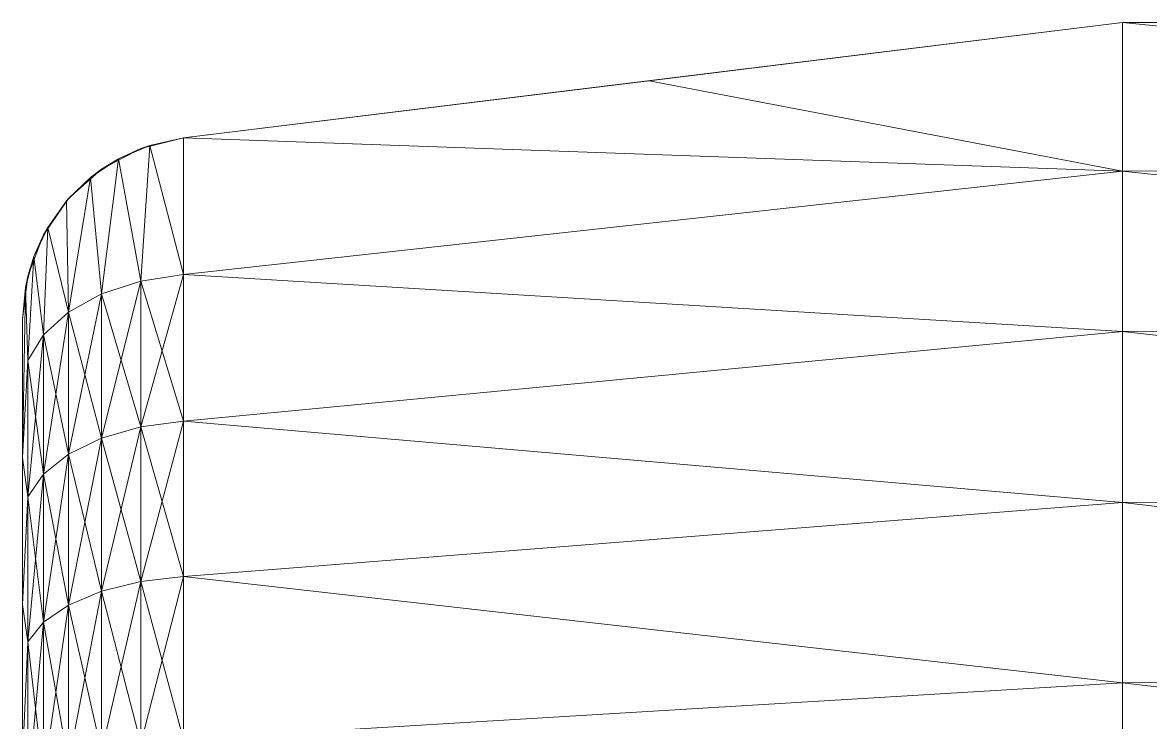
# Model space of a CAD drawing. Header units: millimetres. Extents: x 6495.02 to 6498.45, y 1663.36 to 1663.96.
# Drawn here: x 6495.71668 to 6495.72287, y 1663.77751 to 1663.78134 of the extents above; entities that cross this region are included whole.
import ezdxf

# ---------------------------------------------------------------- set-up
doc = ezdxf.new("R2010")
doc.units = ezdxf.units.MM

# ---------------------------------------------------------------- blocks, each defined once
blk = doc.blocks.new('SSSSS')
at = {"color": 7, "lineweight": 0}
for points in [[(159.084, 59.472, -131.521), (115.207, 59.335, -131.938), (159.084, 57.348, -137.127), (159.084, 59.472, -131.521)], [(159.084, 57.348, -137.127), (187.176, 54.322, -135.431), (159.084, 59.472, -131.521), (159.084, 57.348, -137.127)], [(159.084, 57.348, -137.127), (115.207, 59.335, -131.938), (115.207, 57.207, -137.448), (159.084, 57.348, -137.127)], [(159.084, 57.348, -137.127), (115.207, 57.207, -137.448), (159.084, 54.709, -142.509), (159.084, 57.348, -137.127)], [(159.084, 54.709, -142.509), (115.207, 57.207, -137.448), (115.207, 54.582, -142.739), (159.084, 54.709, -142.509)], [(159.084, 54.709, -142.509), (187.176, 51.981, -140.304), (159.084, 57.348, -137.127), (159.084, 54.709, -142.509)], [(159.084, 57.348, -137.127), (187.176, 51.981, -140.304), (187.176, 54.322, -135.431), (159.084, 57.348, -137.127)], [(159.084, 54.709, -142.509), (115.207, 54.582, -142.739), (159.084, 51.579, -147.622), (159.084, 54.709, -142.509)], [(159.084, 51.579, -147.622), (187.176, 49.216, -144.949), (159.084, 54.709, -142.509), (159.084, 51.579, -147.622)], [(159.084, 54.709, -142.509), (187.176, 49.216, -144.949), (187.176, 51.981, -140.304), (159.084, 54.709, -142.509)], [(159.084, 51.579, -147.622), (115.207, 54.582, -142.739), (115.207, 51.481, -147.767), (159.084, 51.579, -147.622)], [(188.458, 54.03, -135.306), (187.176, 54.322, -135.431), (188.458, 51.701, -140.154), (188.458, 54.03, -135.306)], [(188.458, 51.701, -140.154), (187.176, 54.322, -135.431), (187.176, 51.981, -140.304), (188.458, 51.701, -140.154)], [(188.458, 51.701, -140.154), (189.627, 51.159, -139.863), (188.458, 54.03, -135.306), (188.458, 51.701, -140.154)], [(188.458, 54.03, -135.306), (189.627, 51.159, -139.863), (189.627, 53.464, -135.065), (188.458, 54.03, -135.306)], [(189.627, 51.159, -139.863), (190.615, 50.387, -139.449), (189.627, 53.464, -135.065), (189.627, 51.159, -139.863)], [(189.627, 53.464, -135.065), (190.615, 50.387, -139.449), (190.615, 52.658, -134.721), (189.627, 53.464, -135.065)], [(191.365, 51.657, -134.294), (190.615, 52.658, -134.721), (191.365, 49.428, -138.935), (191.365, 51.657, -134.294)], [(191.365, 49.428, -138.935), (190.615, 52.658, -134.721), (190.615, 50.387, -139.449), (191.365, 49.428, -138.935)], [(188.458, 51.701, -140.154), (187.176, 51.981, -140.304), (188.458, 48.951, -144.775), (188.458, 51.701, -140.154)], [(188.458, 48.951, -144.775), (187.176, 51.981, -140.304), (187.176, 49.216, -144.949), (188.458, 48.951, -144.775)], [(188.458, 48.951, -144.775), (189.627, 48.437, -144.437), (188.458, 51.701, -140.154), (188.458, 48.951, -144.775)], [(188.458, 51.701, -140.154), (189.627, 48.437, -144.437), (189.627, 51.159, -139.863), (188.458, 51.701, -140.154)], [(191.833, 48.34, -138.351), (191.833, 50.521, -133.809), (191.365, 51.657, -134.294), (191.833, 48.34, -138.351)], [(191.833, 48.34, -138.351), (191.365, 51.657, -134.294), (191.365, 49.428, -138.935), (191.833, 48.34, -138.351)], [(159.084, 51.579, -147.622), (115.207, 51.481, -147.767), (159.084, 47.986, -152.42), (159.084, 51.579, -147.622)], [(159.084, 47.986, -152.42), (115.207, 51.481, -147.767), (115.207, 47.93, -152.487), (159.084, 47.986, -152.42)], [(159.084, 47.986, -152.42), (187.176, 46.049, -149.33), (159.084, 51.579, -147.622), (159.084, 47.986, -152.42)], [(159.084, 51.579, -147.622), (187.176, 46.049, -149.33), (187.176, 49.216, -144.949), (159.084, 51.579, -147.622)], [(189.627, 48.437, -144.437), (190.615, 47.704, -143.956), (189.627, 51.159, -139.863), (189.627, 48.437, -144.437)], [(189.627, 51.159, -139.863), (190.615, 47.704, -143.956), (190.615, 50.387, -139.449), (189.627, 51.159, -139.863)], [(191.365, 49.428, -138.935), (190.615, 50.387, -139.449), (191.365, 46.795, -143.358), (191.365, 49.428, -138.935)], [(191.365, 46.795, -143.358), (190.615, 50.387, -139.449), (190.615, 47.704, -143.956), (191.365, 46.795, -143.358)], [(191.833, 48.34, -138.351), (191.992, 48.636, -134.821), (191.833, 50.521, -133.809), (191.833, 48.34, -138.351)], [(191.833, 45.763, -142.68), (191.833, 48.34, -138.351), (191.365, 49.428, -138.935), (191.833, 45.763, -142.68)], [(191.833, 45.763, -142.68), (191.365, 49.428, -138.935), (191.365, 46.795, -143.358), (191.833, 45.763, -142.68)], [(188.458, 48.951, -144.775), (187.176, 49.216, -144.949), (188.458, 45.8, -149.133), (188.458, 48.951, -144.775)], [(188.458, 45.8, -149.133), (187.176, 49.216, -144.949), (187.176, 46.049, -149.33), (188.458, 45.8, -149.133)], [(188.458, 45.8, -149.133), (189.627, 45.318, -148.751), (188.458, 48.951, -144.775), (188.458, 45.8, -149.133)], [(188.458, 48.951, -144.775), (189.627, 45.318, -148.751), (189.627, 48.437, -144.437), (188.458, 48.951, -144.775)], [(191.833, 48.34, -138.351), (191.992, 46.212, -139.467), (191.992, 48.636, -134.821), (191.833, 48.34, -138.351)], [(191.992, 10.536, -116.363), (191.992, 48.636, -134.821), (191.992, 46.212, -139.467), (191.992, 10.536, -116.363)], [(189.627, 45.318, -148.751), (190.615, 44.631, -148.206), (189.627, 48.437, -144.437), (189.627, 45.318, -148.751)], [(189.627, 48.437, -144.437), (190.615, 44.631, -148.206), (190.615, 47.704, -143.956), (189.627, 48.437, -144.437)], [(191.833, 45.763, -142.68), (191.992, 46.212, -139.467), (191.833, 48.34, -138.351), (191.833, 45.763, -142.68)], [(159.084, 47.986, -152.42), (115.207, 47.93, -152.487), (159.084, 43.961, -156.861), (159.084, 47.986, -152.42)], [(159.084, 43.961, -156.861), (115.207, 47.93, -152.487), (115.207, 43.961, -156.861), (159.084, 43.961, -156.861)], [(187.176, 46.049, -149.33), (159.084, 47.986, -152.42), (187.176, 42.504, -153.412), (187.176, 46.049, -149.33)], [(187.176, 42.504, -153.412), (159.084, 47.986, -152.42), (159.084, 43.961, -156.861), (187.176, 42.504, -153.412)], [(191.365, 46.795, -143.358), (190.615, 47.704, -143.956), (191.365, 43.779, -147.53), (191.365, 46.795, -143.358)], [(191.365, 43.779, -147.53), (190.615, 47.704, -143.956), (190.615, 44.631, -148.206), (191.365, 43.779, -147.53)], [(191.833, 42.811, -146.762), (191.833, 45.763, -142.68), (191.365, 46.795, -143.358), (191.833, 42.811, -146.762)], [(191.833, 42.811, -146.762), (191.365, 46.795, -143.358), (191.365, 43.779, -147.53), (191.833, 42.811, -146.762)], [(188.458, 45.8, -149.133), (187.176, 46.049, -149.33), (188.181, 42.409, -153.191), (188.458, 45.8, -149.133)], [(188.181, 42.409, -153.191), (187.176, 46.049, -149.33), (187.176, 42.504, -153.412), (188.181, 42.409, -153.191)], [(191.833, 45.763, -142.68), (191.992, 43.358, -143.863), (191.992, 46.212, -139.467), (191.833, 45.763, -142.68)], [(191.992, 10.536, -116.363), (191.992, 46.212, -139.467), (191.992, 43.358, -143.863), (191.992, 10.536, -116.363)], [(188.181, 42.409, -153.191), (189.122, 42.236, -152.79), (188.458, 45.8, -149.133), (188.181, 42.409, -153.191)], [(188.458, 45.8, -149.133), (189.122, 42.236, -152.79), (189.627, 45.318, -148.751), (188.458, 45.8, -149.133)], [(191.833, 42.811, -146.762), (191.992, 43.358, -143.863), (191.833, 45.763, -142.68), (191.833, 42.811, -146.762)], [(189.122, 42.236, -152.79), (189.96, 41.993, -152.23), (189.627, 45.318, -148.751), (189.122, 42.236, -152.79)], [(189.627, 45.318, -148.751), (189.96, 41.993, -152.23), (190.615, 44.631, -148.206), (189.627, 45.318, -148.751)], [(189.96, 41.993, -152.23), (190.673, 41.691, -151.536), (190.615, 44.631, -148.206), (189.96, 41.993, -152.23)], [(190.615, 44.631, -148.206), (190.673, 41.691, -151.536), (191.24, 41.341, -150.739), (190.615, 44.631, -148.206)], [(190.615, 44.631, -148.206), (191.24, 41.341, -150.739), (191.365, 43.779, -147.53), (190.615, 44.631, -148.206)], [(115.207, -28.374, -156.861), (159.084, -28.374, -156.861), (115.207, 43.961, -156.861), (115.207, -28.374, -156.861)], [(115.207, 43.961, -156.861), (159.084, -28.374, -156.861), (159.084, 43.961, -156.861), (115.207, 43.961, -156.861)], [(187.176, 42.504, -153.412), (159.084, 43.961, -156.861), (173.244, 43.232, -155.123), (187.176, 42.504, -153.412)], [(159.084, 43.961, -156.861), (159.084, -28.374, -156.861), (173.244, 43.232, -155.123), (159.084, 43.961, -156.861)], [(191.365, 43.779, -147.53), (191.24, 41.341, -150.739), (191.654, 40.953, -149.864), (191.365, 43.779, -147.53)], [(191.365, 43.779, -147.53), (191.654, 40.953, -149.864), (191.833, 42.811, -146.762), (191.365, 43.779, -147.53)], [(173.244, 43.232, -155.123), (159.084, -28.374, -156.861), (173.244, -27.646, -155.123), (173.244, 43.232, -155.123)], [(173.244, 43.232, -155.123), (173.244, -27.646, -155.123), (187.176, -26.917, -153.412), (173.244, 43.232, -155.123)], [(187.176, -26.917, -153.412), (187.176, 42.504, -153.412), (173.244, 43.232, -155.123), (187.176, -26.917, -153.412)], [(191.833, 42.811, -146.762), (191.905, 40.54, -148.94), (191.992, 43.358, -143.863), (191.833, 42.811, -146.762)], [(191.992, 43.358, -143.863), (191.905, 40.54, -148.94), (191.992, 40.112, -147.993), (191.992, 43.358, -143.863)], [(191.992, 10.536, -116.363), (191.992, 43.358, -143.863), (191.992, 9.213, -116.911), (191.992, 10.536, -116.363)], [(191.992, 9.213, -116.911), (191.992, 43.358, -143.863), (191.992, 40.101, -147.968), (191.992, 9.213, -116.911)], [(191.992, 43.358, -143.863), (191.992, 40.112, -147.993), (191.992, 40.101, -147.968), (191.992, 43.358, -143.863)], [(191.833, 42.811, -146.762), (191.654, 40.953, -149.864), (191.905, 40.54, -148.94), (191.833, 42.811, -146.762)], [(188.181, 42.409, -153.191), (187.176, 42.504, -153.412), (187.176, -26.917, -153.412), (188.181, 42.409, -153.191)], [(187.176, -26.917, -153.412), (188.458, 19.364, -153.094), (188.181, 42.409, -153.191), (187.176, -26.917, -153.412)], [(188.181, 42.409, -153.191), (188.458, 19.364, -153.094), (189.122, 42.236, -152.79), (188.181, 42.409, -153.191)], [(189.122, 42.236, -152.79), (188.458, 19.364, -153.094), (189.627, 19.364, -152.479), (189.122, 42.236, -152.79)], [(189.122, 42.236, -152.79), (189.627, 19.364, -152.479), (189.96, 41.993, -152.23), (189.122, 42.236, -152.79)], [(189.96, 41.993, -152.23), (189.627, 19.364, -152.479), (190.615, 19.364, -151.603), (189.96, 41.993, -152.23)], [(189.96, 41.993, -152.23), (190.615, 19.364, -151.603), (190.673, 41.691, -151.536), (189.96, 41.993, -152.23)], [(190.673, 41.691, -151.536), (190.615, 19.364, -151.603), (191.24, 41.341, -150.739), (190.673, 41.691, -151.536)], [(191.24, 41.341, -150.739), (190.615, 19.364, -151.603), (191.365, 19.364, -150.515), (191.24, 41.341, -150.739)], [(191.24, 41.341, -150.739), (191.365, 19.364, -150.515), (191.654, 40.953, -149.864), (191.24, 41.341, -150.739)], [(191.654, 40.953, -149.864), (191.365, 19.364, -150.515), (191.833, 19.364, -149.28), (191.654, 40.953, -149.864)], [(191.654, 40.953, -149.864), (191.833, 19.364, -149.28), (191.905, 40.54, -148.94), (191.654, 40.953, -149.864)], [(191.905, 40.54, -148.94), (191.833, 19.364, -149.28), (191.992, 40.112, -147.993), (191.905, 40.54, -148.94)], [(191.905, -24.953, -148.94), (191.992, 40.112, -147.993), (191.833, -3.777, -149.28), (191.905, -24.953, -148.94)], [(191.992, 40.112, -147.993), (191.833, 19.364, -149.28), (191.833, -3.777, -149.28), (191.992, 40.112, -147.993)], [(191.992, -24.525, -147.993), (191.992, 40.112, -147.993), (191.905, -24.953, -148.94), (191.992, -24.525, -147.993)], [(191.992, 40.101, -147.968), (191.992, 40.112, -147.993), (191.992, -24.514, -147.968), (191.992, 40.101, -147.968)], [(191.992, -24.514, -147.968), (191.992, 40.112, -147.993), (191.992, -24.525, -147.993), (191.992, -24.514, -147.968)], [(191.992, 9.213, -116.911), (191.992, 40.101, -147.968), (191.992, 7.793, -117.098), (191.992, 9.213, -116.911)], [(191.992, 7.793, -117.098), (191.992, 40.101, -147.968), (191.992, -24.514, -147.968), (191.992, 7.793, -117.098)], [(187.176, -26.917, -153.412), (188.458, -3.777, -153.094), (188.458, 19.364, -153.094), (187.176, -26.917, -153.412)], [(188.458, -3.777, -153.094), (189.627, -3.777, -152.479), (189.627, 19.364, -152.479), (188.458, -3.777, -153.094)], [(188.458, 19.364, -153.094), (188.458, -3.777, -153.094), (189.627, 19.364, -152.479), (188.458, 19.364, -153.094)], [(189.627, -3.777, -152.479), (190.615, -3.777, -151.603), (190.615, 19.364, -151.603), (189.627, -3.777, -152.479)], [(189.627, 19.364, -152.479), (189.627, -3.777, -152.479), (190.615, 19.364, -151.603), (189.627, 19.364, -152.479)], [(190.615, -3.777, -151.603), (191.365, -3.777, -150.515), (191.365, 19.364, -150.515), (190.615, -3.777, -151.603)], [(190.615, 19.364, -151.603), (190.615, -3.777, -151.603), (191.365, 19.364, -150.515), (190.615, 19.364, -151.603)], [(191.365, -3.777, -150.515), (191.833, -3.777, -149.28), (191.833, 19.364, -149.28), (191.365, -3.777, -150.515)], [(191.365, 19.364, -150.515), (191.365, -3.777, -150.515), (191.833, 19.364, -149.28), (191.365, 19.364, -150.515)], [(191.992, 7.793, -117.098), (191.992, -24.514, -147.968), (191.992, 6.374, -116.911), (191.992, 7.793, -117.098)], [(191.992, 6.374, -116.911), (191.992, -24.514, -147.968), (191.992, -27.772, -143.863), (191.992, 6.374, -116.911)], [(191.992, 6.374, -116.911), (191.992, -27.772, -143.863), (191.992, 5.051, -116.363), (191.992, 6.374, -116.911)], [(191.992, 5.051, -116.363), (191.992, -27.772, -143.863), (191.992, -30.625, -139.467), (191.992, 5.051, -116.363)], [(191.992, 5.051, -116.363), (191.992, -30.625, -139.467), (191.992, -33.05, -134.821), (191.992, 5.051, -116.363)], [(188.181, -26.822, -153.191), (188.458, -3.777, -153.094), (187.176, -26.917, -153.412), (188.181, -26.822, -153.191)], [(189.122, -26.649, -152.79), (188.458, -3.777, -153.094), (188.181, -26.822, -153.191), (189.122, -26.649, -152.79)], [(189.122, -26.649, -152.79), (189.627, -3.777, -152.479), (188.458, -3.777, -153.094), (189.122, -26.649, -152.79)], [(189.96, -26.407, -152.23), (189.627, -3.777, -152.479), (189.122, -26.649, -152.79), (189.96, -26.407, -152.23)], [(189.96, -26.407, -152.23), (190.615, -3.777, -151.603), (189.627, -3.777, -152.479), (189.96, -26.407, -152.23)], [(190.673, -26.104, -151.536), (190.615, -3.777, -151.603), (189.96, -26.407, -152.23), (190.673, -26.104, -151.536)], [(191.24, -25.754, -150.739), (191.365, -3.777, -150.515), (190.615, -3.777, -151.603), (191.24, -25.754, -150.739)], [(191.24, -25.754, -150.739), (190.615, -3.777, -151.603), (190.673, -26.104, -151.536), (191.24, -25.754, -150.739)], [(191.654, -25.367, -149.864), (191.365, -3.777, -150.515), (191.24, -25.754, -150.739), (191.654, -25.367, -149.864)], [(191.654, -25.367, -149.864), (191.833, -3.777, -149.28), (191.365, -3.777, -150.515), (191.654, -25.367, -149.864)], [(191.905, -24.953, -148.94), (191.833, -3.777, -149.28), (191.654, -25.367, -149.864), (191.905, -24.953, -148.94)], [(191.905, -24.953, -148.94), (191.992, -27.772, -143.863), (191.992, -24.525, -147.993), (191.905, -24.953, -148.94)], [(191.992, -24.525, -147.993), (191.992, -27.772, -143.863), (191.992, -24.514, -147.968), (191.992, -24.525, -147.993)], [(191.654, -25.367, -149.864), (191.833, -27.224, -146.762), (191.905, -24.953, -148.94), (191.654, -25.367, -149.864)], [(191.905, -24.953, -148.94), (191.833, -27.224, -146.762), (191.992, -27.772, -143.863), (191.905, -24.953, -148.94)], [(191.24, -25.754, -150.739), (191.365, -28.192, -147.53), (191.654, -25.367, -149.864), (191.24, -25.754, -150.739)], [(191.654, -25.367, -149.864), (191.365, -28.192, -147.53), (191.833, -27.224, -146.762), (191.654, -25.367, -149.864)], [(190.673, -26.104, -151.536), (190.615, -29.044, -148.206), (191.24, -25.754, -150.739), (190.673, -26.104, -151.536)], [(191.24, -25.754, -150.739), (190.615, -29.044, -148.206), (191.365, -28.192, -147.53), (191.24, -25.754, -150.739)], [(189.96, -26.407, -152.23), (190.615, -29.044, -148.206), (190.673, -26.104, -151.536), (189.96, -26.407, -152.23)], [(188.181, -26.822, -153.191), (188.458, -30.213, -149.133), (189.122, -26.649, -152.79), (188.181, -26.822, -153.191)], [(189.122, -26.649, -152.79), (188.458, -30.213, -149.133), (189.627, -29.731, -148.751), (189.122, -26.649, -152.79)], [(189.122, -26.649, -152.79), (189.627, -29.731, -148.751), (189.96, -26.407, -152.23), (189.122, -26.649, -152.79)], [(189.96, -26.407, -152.23), (189.627, -29.731, -148.751), (190.615, -29.044, -148.206), (189.96, -26.407, -152.23)], [(173.244, -27.646, -155.123), (159.084, -32.4, -152.42), (187.176, -26.917, -153.412), (173.244, -27.646, -155.123)], [(187.176, -26.917, -153.412), (159.084, -32.4, -152.42), (187.176, -30.462, -149.33), (187.176, -26.917, -153.412)], [(187.176, -30.462, -149.33), (188.458, -30.213, -149.133), (188.181, -26.822, -153.191), (187.176, -30.462, -149.33)], [(188.181, -26.822, -153.191), (187.176, -26.917, -153.412), (187.176, -30.462, -149.33), (188.181, -26.822, -153.191)], [(191.365, -28.192, -147.53), (191.833, -30.176, -142.68), (191.833, -27.224, -146.762), (191.365, -28.192, -147.53)], [(191.833, -30.176, -142.68), (191.992, -27.772, -143.863), (191.833, -27.224, -146.762), (191.833, -30.176, -142.68)], [(159.084, -28.374, -156.861), (159.084, -32.4, -152.42), (173.244, -27.646, -155.123), (159.084, -28.374, -156.861)], [(191.833, -30.176, -142.68), (191.992, -30.625, -139.467), (191.992, -27.772, -143.863), (191.833, -30.176, -142.68)], [(190.615, -29.044, -148.206), (191.365, -31.209, -143.358), (191.365, -28.192, -147.53), (190.615, -29.044, -148.206)], [(191.365, -31.209, -143.358), (191.833, -30.176, -142.68), (191.365, -28.192, -147.53), (191.365, -31.209, -143.358)], [(115.207, -28.374, -156.861), (115.207, -32.344, -152.487), (159.084, -28.374, -156.861), (115.207, -28.374, -156.861)], [(159.084, -28.374, -156.861), (115.207, -32.344, -152.487), (159.084, -32.4, -152.42), (159.084, -28.374, -156.861)], [(189.627, -29.731, -148.751), (190.615, -32.117, -143.956), (190.615, -29.044, -148.206), (189.627, -29.731, -148.751)], [(190.615, -32.117, -143.956), (191.365, -31.209, -143.358), (190.615, -29.044, -148.206), (190.615, -32.117, -143.956)], [(188.458, -30.213, -149.133), (189.627, -32.85, -144.437), (189.627, -29.731, -148.751), (188.458, -30.213, -149.133)], [(189.627, -29.731, -148.751), (189.627, -32.85, -144.437), (190.615, -32.117, -143.956), (189.627, -29.731, -148.751)], [(187.176, -30.462, -149.33), (188.458, -33.364, -144.775), (188.458, -30.213, -149.133), (187.176, -30.462, -149.33)], [(188.458, -33.364, -144.775), (189.627, -32.85, -144.437), (188.458, -30.213, -149.133), (188.458, -33.364, -144.775)], [(191.365, -31.209, -143.358), (191.833, -32.753, -138.351), (191.833, -30.176, -142.68), (191.365, -31.209, -143.358)], [(191.833, -32.753, -138.351), (191.992, -30.625, -139.467), (191.833, -30.176, -142.68), (191.833, -32.753, -138.351)], [(187.176, -30.462, -149.33), (159.084, -32.4, -152.42), (159.084, -35.993, -147.622), (187.176, -30.462, -149.33)], [(187.176, -30.462, -149.33), (159.084, -35.993, -147.622), (187.176, -33.63, -144.949), (187.176, -30.462, -149.33)], [(187.176, -33.63, -144.949), (188.458, -33.364, -144.775), (187.176, -30.462, -149.33), (187.176, -33.63, -144.949)], [(191.833, -32.753, -138.351), (191.992, -33.05, -134.821), (191.992, -30.625, -139.467), (191.833, -32.753, -138.351)], [(190.615, -32.117, -143.956), (191.365, -33.842, -138.935), (191.365, -31.209, -143.358), (190.615, -32.117, -143.956)], [(191.365, -33.842, -138.935), (191.833, -32.753, -138.351), (191.365, -31.209, -143.358), (191.365, -33.842, -138.935)], [(159.084, -32.4, -152.42), (115.207, -32.344, -152.487), (115.207, -35.894, -147.767), (159.084, -32.4, -152.42)], [(189.627, -32.85, -144.437), (190.615, -34.8, -139.449), (190.615, -32.117, -143.956), (189.627, -32.85, -144.437)], [(190.615, -34.8, -139.449), (191.365, -33.842, -138.935), (190.615, -32.117, -143.956), (190.615, -34.8, -139.449)], [(159.084, -32.4, -152.42), (115.207, -35.894, -147.767), (159.084, -35.993, -147.622), (159.084, -32.4, -152.42)], [(188.458, -33.364, -144.775), (189.627, -35.573, -139.863), (189.627, -32.85, -144.437), (188.458, -33.364, -144.775)], [(189.627, -32.85, -144.437), (189.627, -35.573, -139.863), (190.615, -34.8, -139.449), (189.627, -32.85, -144.437)], [(191.365, -33.842, -138.935), (191.833, -34.935, -133.809), (191.833, -32.753, -138.351), (191.365, -33.842, -138.935)], [(191.833, -34.935, -133.809), (191.992, -33.05, -134.821), (191.833, -32.753, -138.351), (191.833, -34.935, -133.809)], [(187.176, -33.63, -144.949), (188.458, -36.115, -140.154), (188.458, -33.364, -144.775), (187.176, -33.63, -144.949)], [(188.458, -36.115, -140.154), (189.627, -35.573, -139.863), (188.458, -33.364, -144.775), (188.458, -36.115, -140.154)], [(187.176, -33.63, -144.949), (159.084, -35.993, -147.622), (159.084, -39.122, -142.509), (187.176, -33.63, -144.949)], [(187.176, -33.63, -144.949), (159.084, -39.122, -142.509), (187.176, -36.395, -140.304), (187.176, -33.63, -144.949)], [(187.176, -36.395, -140.304), (188.458, -36.115, -140.154), (187.176, -33.63, -144.949), (187.176, -36.395, -140.304)], [(190.615, -34.8, -139.449), (191.365, -36.071, -134.294), (191.365, -33.842, -138.935), (190.615, -34.8, -139.449)], [(191.365, -36.071, -134.294), (191.833, -34.935, -133.809), (191.365, -33.842, -138.935), (191.365, -36.071, -134.294)], [(189.627, -35.573, -139.863), (190.615, -37.071, -134.721), (190.615, -34.8, -139.449), (189.627, -35.573, -139.863)], [(190.615, -37.071, -134.721), (191.365, -36.071, -134.294), (190.615, -34.8, -139.449), (190.615, -37.071, -134.721)], [(188.458, -36.115, -140.154), (189.627, -37.878, -135.065), (189.627, -35.573, -139.863), (188.458, -36.115, -140.154)], [(189.627, -35.573, -139.863), (189.627, -37.878, -135.065), (190.615, -37.071, -134.721), (189.627, -35.573, -139.863)], [(159.084, -35.993, -147.622), (115.207, -35.894, -147.767), (115.207, -38.995, -142.739), (159.084, -35.993, -147.622)], [(159.084, -35.993, -147.622), (115.207, -38.995, -142.739), (159.084, -39.122, -142.509), (159.084, -35.993, -147.622)], [(187.176, -36.395, -140.304), (159.084, -39.122, -142.509), (159.084, -41.761, -137.127), (187.176, -36.395, -140.304)], [(187.176, -36.395, -140.304), (159.084, -41.761, -137.127), (187.176, -38.735, -135.431), (187.176, -36.395, -140.304)], [(187.176, -36.395, -140.304), (188.458, -38.443, -135.306), (188.458, -36.115, -140.154), (187.176, -36.395, -140.304)], [(187.176, -38.735, -135.431), (188.458, -38.443, -135.306), (187.176, -36.395, -140.304), (187.176, -38.735, -135.431)], [(188.458, -38.443, -135.306), (189.627, -37.878, -135.065), (188.458, -36.115, -140.154), (188.458, -38.443, -135.306)], [(187.176, -38.735, -135.431), (159.084, -41.761, -137.127), (159.084, -43.886, -131.521), (187.176, -38.735, -135.431)], [(159.084, -39.122, -142.509), (115.207, -38.995, -142.739), (115.207, -41.621, -137.448), (159.084, -39.122, -142.509)], [(159.084, -39.122, -142.509), (115.207, -41.621, -137.448), (159.084, -41.761, -137.127), (159.084, -39.122, -142.509)], [(159.084, -41.761, -137.127), (115.207, -41.621, -137.448), (115.207, -43.748, -131.938), (159.084, -41.761, -137.127)], [(159.084, -41.761, -137.127), (115.207, -43.748, -131.938), (159.084, -43.886, -131.521), (159.084, -41.761, -137.127)]]:
    blk.add_polyline3d(points, dxfattribs=at)

msp = doc.modelspace()

# ---------------------------------------------------------------- block references
at = {"color": 18, "extrusion": (-2.22045e-16, -1, 2.22045e-16), "xscale": -0.0001834019668714366, "yscale": 0.0001834019668714366, "zscale": 0.0001834019668714366}
msp.add_blockref('SSSSS', (6495.7518928, -0.0143756, -1663.752574), dxfattribs=at)

doc.saveas('drawing.dxf')
